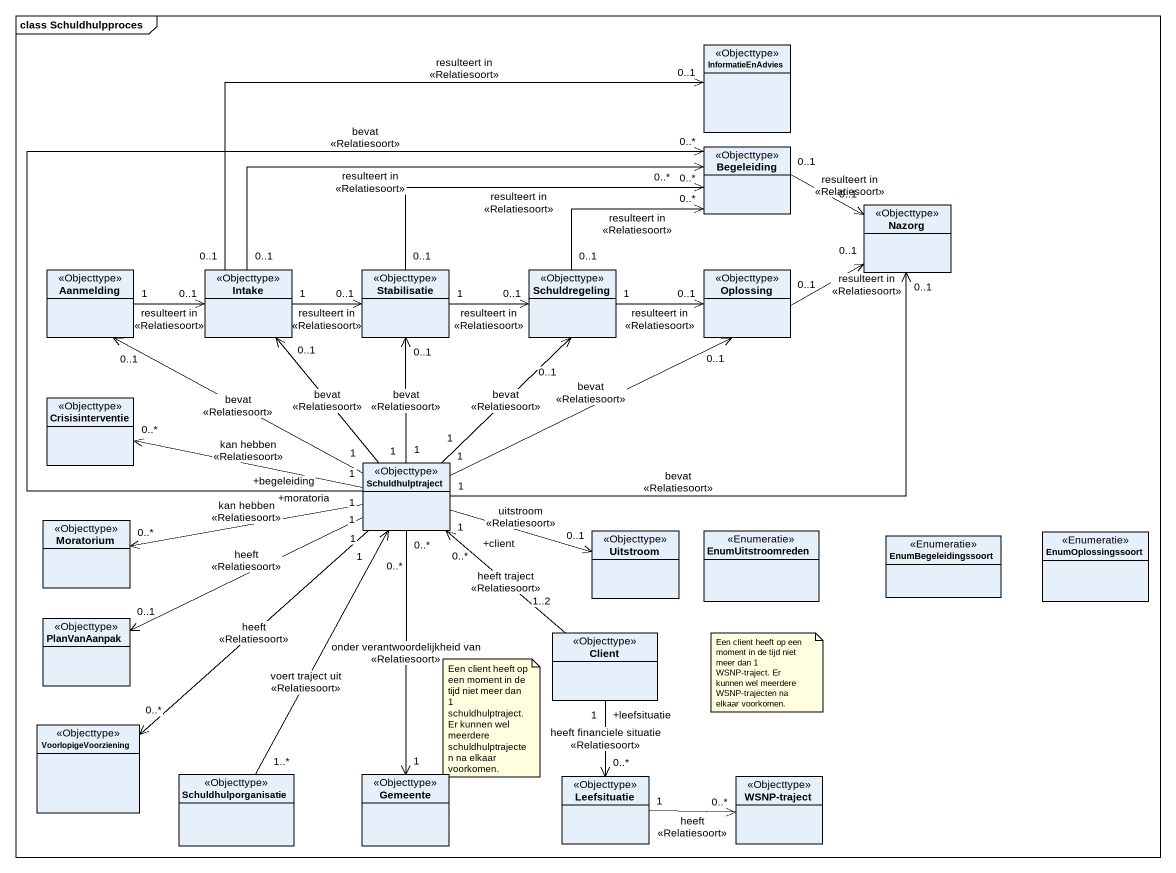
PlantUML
@startuml
mainframe class Schuldhulpproces
hide circle
hide empty members
class InformatieEnAdvies <<Objecttype>>
class Begeleiding <<Objecttype>>
class Nazorg <<Objecttype>>
class Aanmelding <<Objecttype>>
class Intake <<Objecttype>>
class Stabilisatie <<Objecttype>>
class Schuldregeling <<Objecttype>>
class Oplossing <<Objecttype>>
class Crisisinterventie <<Objecttype>>
class Schuldhulptraject <<Objecttype>>
class Moratorium <<Objecttype>>
class Uitstroom <<Objecttype>>
enum EnumUitstroomreden <<Enumeratie>>
enum EnumBegeleidingssoort <<Enumeratie>>
enum EnumOplossingssoort <<Enumeratie>>
class PlanVanAanpak <<Objecttype>>
class Client <<Objecttype>>
class VoorlopigeVoorziening <<Objecttype>>
class Schuldhulporganisatie <<Objecttype>>
class Gemeente <<Objecttype>>
class Leefsituatie <<Objecttype>>
class "WSNP-traject" as WSNP_traject <<Objecttype>>
Begeleiding "0..1" -right-> "0..1" Nazorg : resulteert in\n<<Relatiesoort>>
Aanmelding "1" -right-> "0..1" Intake : resulteert in\n<<Relatiesoort>>
Intake "0..1" -right-> "0..1" InformatieEnAdvies : resulteert in\n<<Relatiesoort>>
Intake "0..1" -right-> "0..*" Begeleiding : resulteert in\n<<Relatiesoort>>
Intake "1" -right-> "0..1" Stabilisatie : resulteert in\n<<Relatiesoort>>
Stabilisatie "0..1" -right-> "0..*" Begeleiding : resulteert in\n<<Relatiesoort>>
Stabilisatie "1" -right-> "0..1" Schuldregeling : resulteert in\n<<Relatiesoort>>
Schuldregeling "0..1" -up-> "0..*" Begeleiding : resulteert in\n<<Relatiesoort>>
Schuldregeling "1" -right-> "0..1" Oplossing : resulteert in\n<<Relatiesoort>>
Oplossing "0..1" -right-> "0..1" Nazorg : resulteert in\n<<Relatiesoort>>
Schuldhulptraject "+begeleiding\n1" -up-> "0..*" Begeleiding : bevat\n<<Relatiesoort>>
Schuldhulptraject "1" -right-> "0..1" Nazorg : bevat\n<<Relatiesoort>>
Schuldhulptraject "1" -up-> "0..1" Aanmelding : bevat\n<<Relatiesoort>>
Schuldhulptraject "1" -up-> "0..1" Intake : bevat\n<<Relatiesoort>>
Schuldhulptraject "1" -up-> "0..1" Stabilisatie : bevat\n<<Relatiesoort>>
Schuldhulptraject "1" -up-> "0..1" Schuldregeling : bevat\n<<Relatiesoort>>
Schuldhulptraject "1" -right-> "0..1" Oplossing : bevat\n<<Relatiesoort>>
Schuldhulptraject "1" -left-> "0..*" Crisisinterventie : kan hebben\n<<Relatiesoort>>
Schuldhulptraject "+moratoria\n1" -left-> "0..*" Moratorium : kan hebben\n<<Relatiesoort>>
Schuldhulptraject "1" -right-> "0..1" Uitstroom : uitstroom\n<<Relatiesoort>>
Schuldhulptraject "1" -left-> "0..1" PlanVanAanpak : heeft\n<<Relatiesoort>>
Schuldhulptraject "+client\n0..*" <-- "1..2" Client : heeft traject\n<<Relatiesoort>>
Schuldhulptraject "1" --> "0..*" VoorlopigeVoorziening : heeft\n<<Relatiesoort>>
Schuldhulptraject "0..*" --> "1" Gemeente : onder verantwoordelijkheid van\n<<Relatiesoort>>
Client "+leefsituatie\n1" --> "0..*" Leefsituatie : heeft financiele situatie\n<<Relatiesoort>>
Schuldhulporganisatie "1..*" -up-> "0..*" Schuldhulptraject : voert traject uit\n<<Relatiesoort>>
WSNP_traject "0..*" <-left- "1" Leefsituatie : heeft\n<<Relatiesoort>>
note as N1
  Een client heeft op een moment in de tijd niet meer dan 1 WSNP-traject. Er kunnen wel meerdere WSNP-trajecten na elkaar voorkomen.
end note
note as N2
  Een client heeft op een moment in de tijd niet meer dan 1 schuldhulptraject. Er kunnen wel meerdere schuldhulptrajecten na elkaar voorkomen.
end note
@enduml
